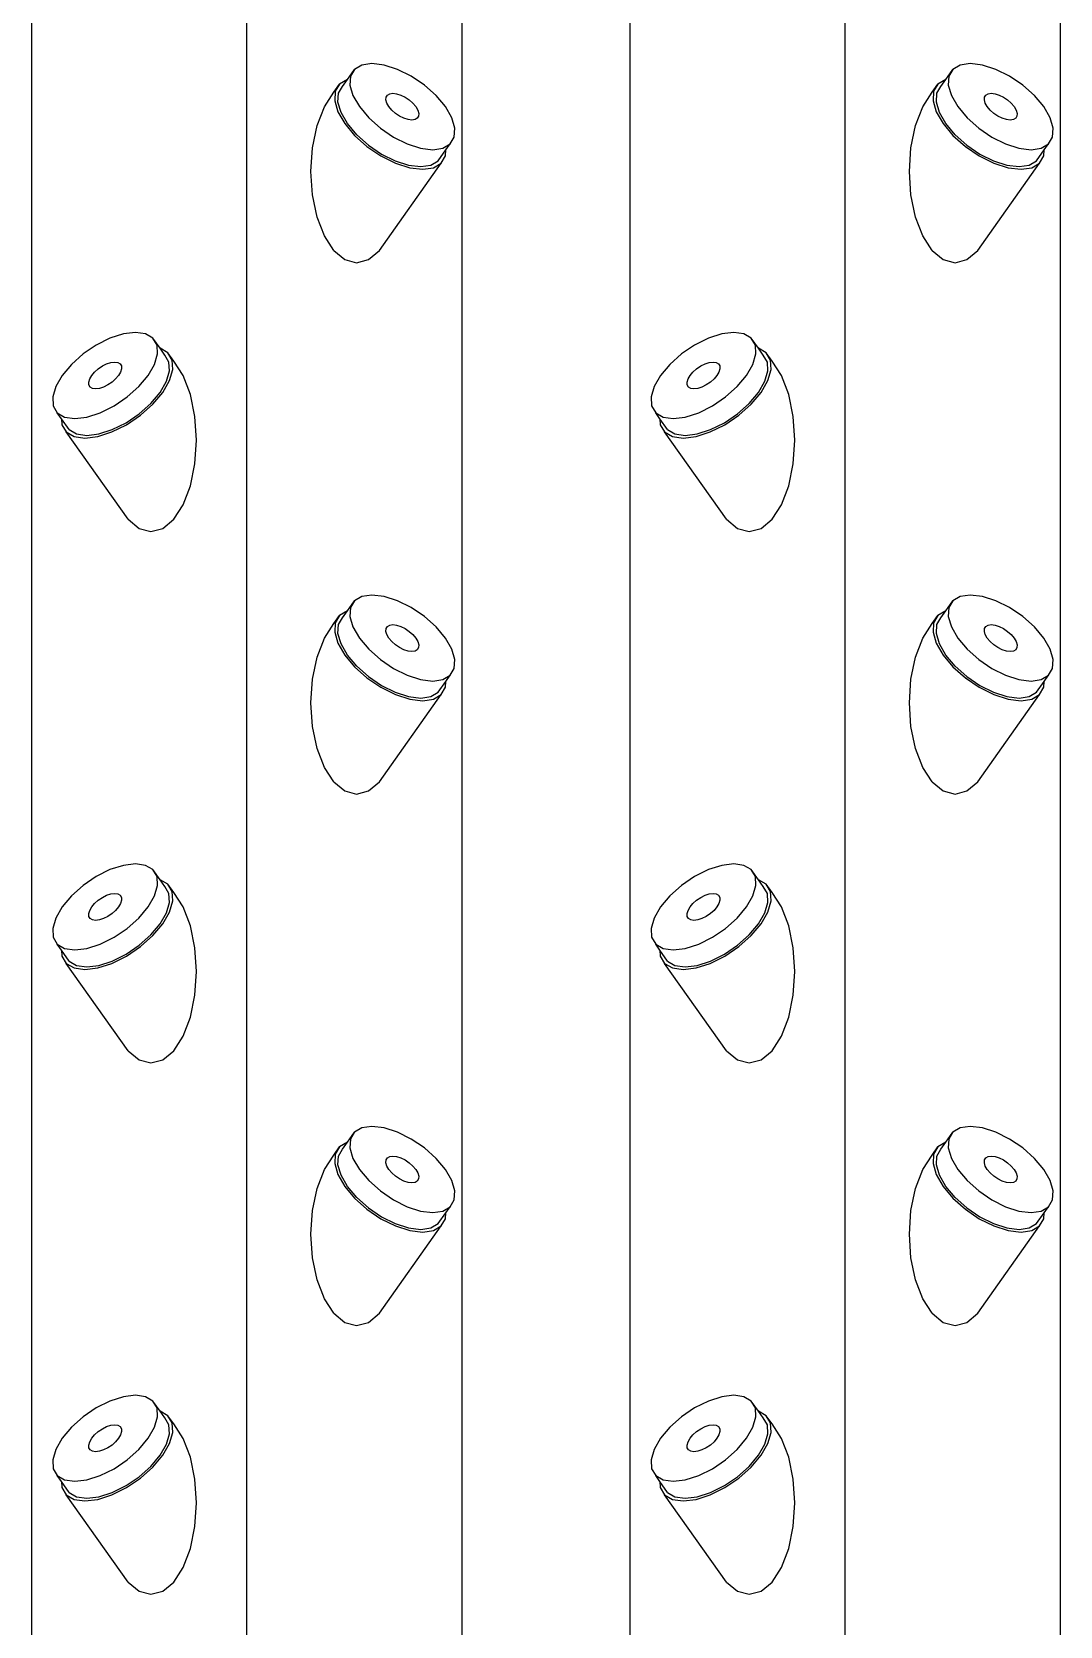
# Model space of a CAD drawing. Header units: metres. Extents: x -175 to 101, y -7 to 93.
# Drawn here: x 0.761 to 1.191, y 0.822 to 1.488 of the extents above; entities that cross this region are included whole.
import ezdxf

# ---------------------------------------------------------------- set-up
doc = ezdxf.new("R2010")
doc.units = ezdxf.units.M

msp = doc.modelspace()

# ---------------------------------------------------------------- linework, layer by layer
for p, q in [((0.76103, 0.0428), (0.76103, 1.98869)), ((0.85083, 0.0428), (0.85083, 1.98869)), ((0.94064, 1.98869), (0.94064, 0.0428)), ((1.01103, 0.0428), (1.01103, 1.98869)), ((1.10083, 0.0428), (1.10083, 1.98869)), ((1.19064, 1.98869), (1.19064, 0.0428)), ((0.89285, 1.46809), (0.89584, 1.47228)), ((0.89584, 1.47228), (0.89414, 1.46943)), ((0.89891, 1.47407), (0.89584, 1.47228)), ((0.90312, 1.47469), (0.89891, 1.47407)), ((0.9082, 1.47407), (0.90312, 1.47469)), ((0.91381, 1.47228), (0.9082, 1.47407)), ((0.91954, 1.46943), (0.91381, 1.47228)), ((1.14285, 1.46809), (1.14584, 1.47228)), ((1.14584, 1.47228), (1.14414, 1.46943)), ((1.14891, 1.47407), (1.14584, 1.47228)), ((1.15312, 1.47469), (1.14891, 1.47407)), ((1.1582, 1.47407), (1.15312, 1.47469)), ((1.16381, 1.47228), (1.1582, 1.47407)), ((1.16954, 1.46943), (1.16381, 1.47228)), ((0.88718, 1.46277), (0.8896, 1.46618)), ((0.8896, 1.46618), (0.88779, 1.46315)), ((0.88914, 1.46235), (0.89084, 1.46521)), ((0.89285, 1.46809), (0.8896, 1.46618)), ((0.89084, 1.46521), (0.89285, 1.46809)), ((0.89288, 1.46809), (0.89285, 1.46809)), ((0.89414, 1.46943), (0.89392, 1.46571)), ((0.89392, 1.46571), (0.89519, 1.46137)), ((0.92503, 1.46571), (0.91954, 1.46943)), ((0.92988, 1.46137), (0.92503, 1.46571)), ((1.13718, 1.46277), (1.1396, 1.46618)), ((1.1396, 1.46618), (1.13779, 1.46315)), ((1.13914, 1.46235), (1.14084, 1.46521)), ((1.14285, 1.46809), (1.1396, 1.46618)), ((1.14084, 1.46521), (1.14285, 1.46809)), ((1.14288, 1.46809), (1.14285, 1.46809)), ((1.14414, 1.46943), (1.14392, 1.46571)), ((1.14392, 1.46571), (1.14519, 1.46137)), ((1.17503, 1.46571), (1.16954, 1.46943)), ((1.17988, 1.46137), (1.17503, 1.46571)), ((0.88323, 1.4567), (0.88718, 1.46277)), ((0.88779, 1.46315), (0.88755, 1.4592)), ((0.88755, 1.4592), (0.8889, 1.45459)), ((0.88892, 1.45863), (0.88914, 1.46235)), ((0.89019, 1.4543), (0.88892, 1.45863)), ((0.89519, 1.46137), (0.89786, 1.45673)), ((0.90898, 1.45953), (0.90905, 1.46069)), ((0.90937, 1.45818), (0.90898, 1.45953)), ((0.90905, 1.46069), (0.90958, 1.46159)), ((0.90958, 1.46159), (0.91054, 1.46215)), ((0.91054, 1.46215), (0.91185, 1.46234)), ((0.91185, 1.46234), (0.91344, 1.46215)), ((0.91344, 1.46215), (0.91519, 1.46159)), ((0.91519, 1.46159), (0.91699, 1.46069)), ((0.91699, 1.46069), (0.9187, 1.45953)), ((0.9187, 1.45953), (0.92022, 1.45818)), ((0.93378, 1.45673), (0.92988, 1.46137)), ((1.13323, 1.4567), (1.13718, 1.46277)), ((1.13779, 1.46315), (1.13755, 1.4592)), ((1.13755, 1.4592), (1.1389, 1.45459)), ((1.13892, 1.45863), (1.13914, 1.46235)), ((1.14019, 1.4543), (1.13892, 1.45863)), ((1.14519, 1.46137), (1.14786, 1.45673)), ((1.15898, 1.45953), (1.15905, 1.46069)), ((1.15937, 1.45818), (1.15898, 1.45953)), ((1.15905, 1.46069), (1.15958, 1.46159)), ((1.15958, 1.46159), (1.16054, 1.46215)), ((1.16054, 1.46215), (1.16185, 1.46234)), ((1.16185, 1.46234), (1.16344, 1.46215)), ((1.16344, 1.46215), (1.16519, 1.46159)), ((1.16519, 1.46159), (1.16699, 1.46069)), ((1.16699, 1.46069), (1.1687, 1.45953)), ((1.1687, 1.45953), (1.17022, 1.45818)), ((1.18378, 1.45673), (1.17988, 1.46137)), ((0.8802, 1.4488), (0.88323, 1.4567)), ((0.8889, 1.45459), (0.89174, 1.44965)), ((0.89286, 1.44965), (0.89019, 1.4543)), ((0.89786, 1.45673), (0.90176, 1.45208)), ((0.90176, 1.45208), (0.90662, 1.44774)), ((0.91021, 1.45673), (0.90937, 1.45818)), ((0.91143, 1.45527), (0.91021, 1.45673)), ((0.91295, 1.45392), (0.91143, 1.45527)), ((0.91466, 1.45276), (0.91295, 1.45392)), ((0.91645, 1.45186), (0.91466, 1.45276)), ((0.92022, 1.45818), (0.92144, 1.45673)), ((0.92144, 1.45673), (0.92227, 1.45527)), ((0.9226, 1.45276), (0.92207, 1.45186)), ((0.92227, 1.45527), (0.92267, 1.45392)), ((0.92267, 1.45392), (0.9226, 1.45276)), ((0.93646, 1.45208), (0.93378, 1.45673)), ((0.93773, 1.44774), (0.93646, 1.45208)), ((1.1302, 1.4488), (1.13323, 1.4567)), ((1.1389, 1.45459), (1.14174, 1.44965)), ((1.14286, 1.44965), (1.14019, 1.4543)), ((1.14786, 1.45673), (1.15176, 1.45208)), ((1.15176, 1.45208), (1.15662, 1.44774)), ((1.16021, 1.45673), (1.15937, 1.45818)), ((1.16143, 1.45527), (1.16021, 1.45673)), ((1.16295, 1.45392), (1.16143, 1.45527)), ((1.16466, 1.45276), (1.16295, 1.45392)), ((1.16645, 1.45186), (1.16466, 1.45276)), ((1.17022, 1.45818), (1.17144, 1.45673)), ((1.17144, 1.45673), (1.17227, 1.45527)), ((1.1726, 1.45276), (1.17207, 1.45186)), ((1.17227, 1.45527), (1.17267, 1.45392)), ((1.17267, 1.45392), (1.1726, 1.45276)), ((1.18646, 1.45208), (1.18378, 1.45673)), ((1.18773, 1.44774), (1.18646, 1.45208)), ((0.87829, 1.43959), (0.8802, 1.4488)), ((0.89174, 1.44965), (0.89588, 1.44472)), ((0.89676, 1.44501), (0.89286, 1.44965)), ((0.90662, 1.44774), (0.9121, 1.44403)), ((0.9182, 1.4513), (0.91645, 1.45186)), ((0.91979, 1.45111), (0.9182, 1.4513)), ((0.92111, 1.4513), (0.91979, 1.45111)), ((0.92207, 1.45186), (0.92111, 1.4513)), ((0.9375, 1.44403), (0.93773, 1.44774)), ((1.12829, 1.43959), (1.1302, 1.4488)), ((1.14174, 1.44965), (1.14588, 1.44472)), ((1.14676, 1.44501), (1.14286, 1.44965)), ((1.15662, 1.44774), (1.1621, 1.44403)), ((1.1682, 1.4513), (1.16645, 1.45186)), ((1.16979, 1.45111), (1.1682, 1.4513)), ((1.17111, 1.4513), (1.16979, 1.45111)), ((1.17207, 1.45186), (1.17111, 1.4513)), ((1.1875, 1.44403), (1.18773, 1.44774)), ((0.87764, 1.42971), (0.87829, 1.43959)), ((0.89588, 1.44472), (0.90104, 1.44011)), ((0.89676, 1.44501), (0.90162, 1.44067)), ((0.90104, 1.44011), (0.90687, 1.43616)), ((0.90162, 1.44067), (0.9071, 1.43695)), ((0.9121, 1.44403), (0.91784, 1.44117)), ((0.91784, 1.44117), (0.92344, 1.43938)), ((0.92344, 1.43938), (0.92852, 1.43876)), ((0.92852, 1.43876), (0.93274, 1.43938)), ((0.9308, 1.4341), (0.93401, 1.43863)), ((0.93274, 1.43938), (0.9358, 1.44117)), ((0.93386, 1.43616), (0.93401, 1.43863)), ((0.93401, 1.43863), (0.9358, 1.44117)), ((0.9358, 1.44117), (0.9375, 1.44403)), ((1.12764, 1.42971), (1.12829, 1.43959)), ((1.14588, 1.44472), (1.15104, 1.44011)), ((1.14676, 1.44501), (1.15162, 1.44067)), ((1.15104, 1.44011), (1.15687, 1.43616)), ((1.15162, 1.44067), (1.1571, 1.43695)), ((1.1621, 1.44403), (1.16784, 1.44117)), ((1.16784, 1.44117), (1.17344, 1.43938)), ((1.17344, 1.43938), (1.17852, 1.43876)), ((1.17852, 1.43876), (1.18274, 1.43938)), ((1.1808, 1.4341), (1.18401, 1.43863)), ((1.18274, 1.43938), (1.1858, 1.44117)), ((1.18386, 1.43616), (1.18401, 1.43863)), ((1.18401, 1.43863), (1.1858, 1.44117)), ((1.1858, 1.44117), (1.1875, 1.44403)), ((0.90626, 1.39666), (0.93205, 1.43313)), ((0.90687, 1.43616), (0.91297, 1.43313)), ((0.9071, 1.43695), (0.91284, 1.4341)), ((0.91284, 1.4341), (0.91844, 1.43231)), ((0.91297, 1.43313), (0.91892, 1.43122)), ((0.91844, 1.43231), (0.92352, 1.43169)), ((0.92352, 1.43169), (0.92774, 1.43231)), ((0.92774, 1.43231), (0.9308, 1.4341)), ((0.9288, 1.43122), (0.93205, 1.43313)), ((0.93205, 1.43313), (0.93386, 1.43616)), ((1.15626, 1.39666), (1.18205, 1.43313)), ((1.15687, 1.43616), (1.16297, 1.43313)), ((1.1571, 1.43695), (1.16284, 1.4341)), ((1.16284, 1.4341), (1.16844, 1.43231)), ((1.16297, 1.43313), (1.16892, 1.43122)), ((1.16844, 1.43231), (1.17352, 1.43169)), ((1.17352, 1.43169), (1.17774, 1.43231)), ((1.17774, 1.43231), (1.1808, 1.4341)), ((1.1788, 1.43122), (1.18205, 1.43313)), ((1.18205, 1.43313), (1.18386, 1.43616)), ((0.87829, 1.41983), (0.87764, 1.42971)), ((0.91892, 1.43122), (0.92432, 1.43057)), ((0.92432, 1.43057), (0.9288, 1.43122)), ((1.12829, 1.41983), (1.12764, 1.42971)), ((1.16892, 1.43122), (1.17432, 1.43057)), ((1.17432, 1.43057), (1.1788, 1.43122)), ((0.8802, 1.41063), (0.87829, 1.41983)), ((1.1302, 1.41063), (1.12829, 1.41983)), ((0.88323, 1.40272), (0.8802, 1.41063)), ((1.13323, 1.40272), (1.1302, 1.41063)), ((0.88718, 1.39666), (0.88323, 1.40272)), ((1.13718, 1.39666), (1.13323, 1.40272)), ((0.88718, 1.39666), (0.89178, 1.39285)), ((0.89178, 1.39285), (0.89672, 1.39155)), ((0.89672, 1.39155), (0.90166, 1.39285)), ((0.90166, 1.39285), (0.90626, 1.39666)), ((1.13718, 1.39666), (1.14178, 1.39285)), ((1.14178, 1.39285), (1.14672, 1.39155)), ((1.14672, 1.39155), (1.15166, 1.39285)), ((1.15166, 1.39285), (1.15626, 1.39666)), ((0.79366, 1.35998), (0.78792, 1.35712)), ((0.79926, 1.36177), (0.79366, 1.35998)), ((0.80434, 1.36239), (0.79926, 1.36177)), ((0.80855, 1.36177), (0.80434, 1.36239)), ((0.81162, 1.35998), (0.80855, 1.36177)), ((0.81332, 1.35712), (0.81162, 1.35998)), ((0.81461, 1.35579), (0.81162, 1.35998)), ((1.04366, 1.35998), (1.03792, 1.35712)), ((1.04926, 1.36177), (1.04366, 1.35998)), ((1.05434, 1.36239), (1.04926, 1.36177)), ((1.05855, 1.36177), (1.05434, 1.36239)), ((1.06162, 1.35998), (1.05855, 1.36177)), ((1.06332, 1.35712), (1.06162, 1.35998)), ((1.06461, 1.35579), (1.06162, 1.35998)), ((0.78243, 1.3534), (0.77758, 1.34907)), ((0.78792, 1.35712), (0.78243, 1.3534)), ((0.81227, 1.34907), (0.81354, 1.3534)), ((0.81354, 1.3534), (0.81332, 1.35712)), ((0.81461, 1.35579), (0.81458, 1.35579)), ((0.81787, 1.35388), (0.81461, 1.35579)), ((0.81662, 1.35291), (0.81461, 1.35579)), ((0.81832, 1.35005), (0.81662, 1.35291)), ((0.81967, 1.35085), (0.81787, 1.35388)), ((0.82028, 1.35046), (0.81787, 1.35388)), ((1.03243, 1.3534), (1.02758, 1.34907)), ((1.03792, 1.35712), (1.03243, 1.3534)), ((1.06227, 1.34907), (1.06354, 1.3534)), ((1.06354, 1.3534), (1.06332, 1.35712)), ((1.06461, 1.35579), (1.06458, 1.35579)), ((1.06787, 1.35388), (1.06461, 1.35579)), ((1.06662, 1.35291), (1.06461, 1.35579)), ((1.06832, 1.35005), (1.06662, 1.35291)), ((1.06967, 1.35085), (1.06787, 1.35388)), ((1.07028, 1.35046), (1.06787, 1.35388)), ((0.77758, 1.34907), (0.77368, 1.34442)), ((0.78603, 1.34442), (0.78724, 1.34588)), ((0.78724, 1.34588), (0.78876, 1.34723)), ((0.78876, 1.34723), (0.79048, 1.34839)), ((0.79048, 1.34839), (0.79227, 1.34929)), ((0.79227, 1.34929), (0.79402, 1.34985)), ((0.79402, 1.34985), (0.79561, 1.35004)), ((0.79561, 1.35004), (0.79693, 1.34985)), ((0.79693, 1.34985), (0.79788, 1.34929)), ((0.79809, 1.34588), (0.79725, 1.34442)), ((0.79788, 1.34929), (0.79841, 1.34839)), ((0.79848, 1.34723), (0.79809, 1.34588)), ((0.79841, 1.34839), (0.79848, 1.34723)), ((0.8096, 1.34442), (0.81227, 1.34907)), ((0.81727, 1.342), (0.81854, 1.34633)), ((0.81854, 1.34633), (0.81832, 1.35005)), ((0.81856, 1.34229), (0.81991, 1.3469)), ((0.81991, 1.3469), (0.81967, 1.35085)), ((0.82423, 1.3444), (0.82028, 1.35046)), ((1.02758, 1.34907), (1.02368, 1.34442)), ((1.03603, 1.34442), (1.03724, 1.34588)), ((1.03724, 1.34588), (1.03876, 1.34723)), ((1.03876, 1.34723), (1.04048, 1.34839)), ((1.04048, 1.34839), (1.04227, 1.34929)), ((1.04227, 1.34929), (1.04402, 1.34985)), ((1.04402, 1.34985), (1.04561, 1.35004)), ((1.04561, 1.35004), (1.04693, 1.34985)), ((1.04693, 1.34985), (1.04788, 1.34929)), ((1.04809, 1.34588), (1.04725, 1.34442)), ((1.04788, 1.34929), (1.04841, 1.34839)), ((1.04848, 1.34723), (1.04809, 1.34588)), ((1.04841, 1.34839), (1.04848, 1.34723)), ((1.0596, 1.34442), (1.06227, 1.34907)), ((1.06727, 1.342), (1.06854, 1.34633)), ((1.06854, 1.34633), (1.06832, 1.35005)), ((1.06856, 1.34229), (1.06991, 1.3469)), ((1.06991, 1.3469), (1.06967, 1.35085)), ((1.07423, 1.3444), (1.07028, 1.35046)), ((0.771, 1.33978), (0.76973, 1.33544)), ((0.77368, 1.34442), (0.771, 1.33978)), ((0.78479, 1.34162), (0.78519, 1.34297)), ((0.78486, 1.34046), (0.78479, 1.34162)), ((0.7854, 1.33956), (0.78486, 1.34046)), ((0.78519, 1.34297), (0.78603, 1.34442)), ((0.78635, 1.339), (0.7854, 1.33956)), ((0.78767, 1.33881), (0.78635, 1.339)), ((0.78926, 1.339), (0.78767, 1.33881)), ((0.79101, 1.33956), (0.78926, 1.339)), ((0.7928, 1.34046), (0.79101, 1.33956)), ((0.79452, 1.34162), (0.7928, 1.34046)), ((0.79603, 1.34297), (0.79452, 1.34162)), ((0.79725, 1.34442), (0.79603, 1.34297)), ((0.80084, 1.33544), (0.8057, 1.33978)), ((0.8057, 1.33978), (0.8096, 1.34442)), ((0.8146, 1.33735), (0.81727, 1.342)), ((0.81572, 1.33735), (0.81856, 1.34229)), ((0.82727, 1.33649), (0.82423, 1.3444)), ((1.021, 1.33978), (1.01973, 1.33544)), ((1.02368, 1.34442), (1.021, 1.33978)), ((1.03479, 1.34162), (1.03519, 1.34297)), ((1.03486, 1.34046), (1.03479, 1.34162)), ((1.0354, 1.33956), (1.03486, 1.34046)), ((1.03519, 1.34297), (1.03603, 1.34442)), ((1.03635, 1.339), (1.0354, 1.33956)), ((1.03767, 1.33881), (1.03635, 1.339)), ((1.03926, 1.339), (1.03767, 1.33881)), ((1.04101, 1.33956), (1.03926, 1.339)), ((1.0428, 1.34046), (1.04101, 1.33956)), ((1.04452, 1.34162), (1.0428, 1.34046)), ((1.04603, 1.34297), (1.04452, 1.34162)), ((1.04725, 1.34442), (1.04603, 1.34297)), ((1.05084, 1.33544), (1.0557, 1.33978)), ((1.0557, 1.33978), (1.0596, 1.34442)), ((1.0646, 1.33735), (1.06727, 1.342)), ((1.06572, 1.33735), (1.06856, 1.34229)), ((1.07727, 1.33649), (1.07423, 1.3444)), ((0.76973, 1.33544), (0.76996, 1.33172)), ((0.79536, 1.33172), (0.80084, 1.33544)), ((0.80584, 1.32837), (0.8107, 1.33271)), ((0.80642, 1.32781), (0.81158, 1.33241)), ((0.8107, 1.33271), (0.8146, 1.33735)), ((0.81158, 1.33241), (0.81572, 1.33735)), ((0.82917, 1.32729), (0.82727, 1.33649)), ((1.01973, 1.33544), (1.01996, 1.33172)), ((1.04536, 1.33172), (1.05084, 1.33544)), ((1.05584, 1.32837), (1.0607, 1.33271)), ((1.05642, 1.32781), (1.06158, 1.33241)), ((1.0607, 1.33271), (1.0646, 1.33735)), ((1.06158, 1.33241), (1.06572, 1.33735)), ((1.07917, 1.32729), (1.07727, 1.33649)), ((0.76996, 1.33172), (0.77166, 1.32887)), ((0.77166, 1.32887), (0.77472, 1.32708)), ((0.77345, 1.32633), (0.77166, 1.32887)), ((0.77345, 1.32633), (0.7736, 1.32386)), ((0.77666, 1.3218), (0.77345, 1.32633)), ((0.77472, 1.32708), (0.77894, 1.32646)), ((0.77894, 1.32646), (0.78402, 1.32708)), ((0.78402, 1.32708), (0.78962, 1.32887)), ((0.78962, 1.32887), (0.79536, 1.33172)), ((0.80036, 1.32465), (0.80584, 1.32837)), ((0.80059, 1.32386), (0.80642, 1.32781)), ((0.82982, 1.31741), (0.82917, 1.32729)), ((1.01996, 1.33172), (1.02166, 1.32887)), ((1.02166, 1.32887), (1.02472, 1.32708)), ((1.02345, 1.32633), (1.02166, 1.32887)), ((1.02345, 1.32633), (1.0236, 1.32386)), ((1.02666, 1.3218), (1.02345, 1.32633)), ((1.02472, 1.32708), (1.02894, 1.32646)), ((1.02894, 1.32646), (1.03402, 1.32708)), ((1.03402, 1.32708), (1.03962, 1.32887)), ((1.03962, 1.32887), (1.04536, 1.33172)), ((1.05036, 1.32465), (1.05584, 1.32837)), ((1.05059, 1.32386), (1.05642, 1.32781)), ((1.07982, 1.31741), (1.07917, 1.32729)), ((0.7736, 1.32386), (0.77541, 1.32083)), ((0.77541, 1.32083), (0.77867, 1.31892)), ((0.8012, 1.28436), (0.77541, 1.32083)), ((0.77666, 1.3218), (0.77972, 1.32001)), ((0.77867, 1.31892), (0.78315, 1.31827)), ((0.77972, 1.32001), (0.78394, 1.31939)), ((0.78315, 1.31827), (0.78854, 1.31892)), ((0.78394, 1.31939), (0.78902, 1.32001)), ((0.78854, 1.31892), (0.79449, 1.32083)), ((0.78902, 1.32001), (0.79462, 1.3218)), ((0.79449, 1.32083), (0.80059, 1.32386)), ((0.79462, 1.3218), (0.80036, 1.32465)), ((1.0236, 1.32386), (1.02541, 1.32083)), ((1.02541, 1.32083), (1.02867, 1.31892)), ((1.0512, 1.28436), (1.02541, 1.32083)), ((1.02666, 1.3218), (1.02972, 1.32001)), ((1.02867, 1.31892), (1.03315, 1.31827)), ((1.02972, 1.32001), (1.03394, 1.31939)), ((1.03315, 1.31827), (1.03854, 1.31892)), ((1.03394, 1.31939), (1.03902, 1.32001)), ((1.03854, 1.31892), (1.04449, 1.32083)), ((1.03902, 1.32001), (1.04462, 1.3218)), ((1.04449, 1.32083), (1.05059, 1.32386)), ((1.04462, 1.3218), (1.05036, 1.32465)), ((0.82917, 1.30752), (0.82982, 1.31741)), ((1.07917, 1.30752), (1.07982, 1.31741)), ((0.82727, 1.29833), (0.82917, 1.30752)), ((1.07727, 1.29833), (1.07917, 1.30752)), ((0.82423, 1.29042), (0.82727, 1.29833)), ((1.07423, 1.29042), (1.07727, 1.29833)), ((0.82028, 1.28436), (0.82423, 1.29042)), ((1.07028, 1.28436), (1.07423, 1.29042)), ((0.8012, 1.28436), (0.8058, 1.28055)), ((0.8058, 1.28055), (0.81074, 1.27925)), ((0.81074, 1.27925), (0.81568, 1.28055)), ((0.81568, 1.28055), (0.82028, 1.28436)), ((1.0512, 1.28436), (1.0558, 1.28055)), ((1.0558, 1.28055), (1.06074, 1.27925)), ((1.06074, 1.27925), (1.06568, 1.28055)), ((1.06568, 1.28055), (1.07028, 1.28436)), ((0.90312, 1.25269), (0.89891, 1.25207)), ((0.9082, 1.25207), (0.90312, 1.25269)), ((1.15312, 1.25269), (1.14891, 1.25207)), ((1.1582, 1.25207), (1.15312, 1.25269)), ((0.89285, 1.24609), (0.8896, 1.24418)), ((0.89084, 1.24321), (0.89285, 1.24609)), ((0.89285, 1.24609), (0.89584, 1.25028)), ((0.89288, 1.24609), (0.89285, 1.24609)), ((0.89414, 1.24743), (0.89392, 1.24371)), ((0.89584, 1.25028), (0.89414, 1.24743)), ((0.89891, 1.25207), (0.89584, 1.25028)), ((0.91381, 1.25028), (0.9082, 1.25207)), ((0.91954, 1.24743), (0.91381, 1.25028)), ((0.92503, 1.24371), (0.91954, 1.24743)), ((1.14285, 1.24609), (1.1396, 1.24418)), ((1.14084, 1.24321), (1.14285, 1.24609)), ((1.14285, 1.24609), (1.14584, 1.25028)), ((1.14288, 1.24609), (1.14285, 1.24609)), ((1.14414, 1.24743), (1.14392, 1.24371)), ((1.14584, 1.25028), (1.14414, 1.24743)), ((1.14891, 1.25207), (1.14584, 1.25028)), ((1.16381, 1.25028), (1.1582, 1.25207)), ((1.16954, 1.24743), (1.16381, 1.25028)), ((1.17503, 1.24371), (1.16954, 1.24743)), ((0.88323, 1.2347), (0.88718, 1.24077)), ((0.88718, 1.24077), (0.8896, 1.24418)), ((0.88779, 1.24115), (0.88755, 1.2372)), ((0.8896, 1.24418), (0.88779, 1.24115)), ((0.88892, 1.23663), (0.88914, 1.24035)), ((0.88914, 1.24035), (0.89084, 1.24321)), ((0.89392, 1.24371), (0.89519, 1.23937)), ((0.89519, 1.23937), (0.89786, 1.23473)), ((0.90905, 1.23869), (0.90958, 1.23959)), ((0.90958, 1.23959), (0.91054, 1.24015)), ((0.91054, 1.24015), (0.91185, 1.24034)), ((0.91185, 1.24034), (0.91344, 1.24015)), ((0.91344, 1.24015), (0.91519, 1.23959)), ((0.91519, 1.23959), (0.91699, 1.23869)), ((0.92988, 1.23937), (0.92503, 1.24371)), ((0.93378, 1.23473), (0.92988, 1.23937)), ((1.13323, 1.2347), (1.13718, 1.24077)), ((1.13718, 1.24077), (1.1396, 1.24418)), ((1.13779, 1.24115), (1.13755, 1.2372)), ((1.1396, 1.24418), (1.13779, 1.24115)), ((1.13892, 1.23663), (1.13914, 1.24035)), ((1.13914, 1.24035), (1.14084, 1.24321)), ((1.14392, 1.24371), (1.14519, 1.23937)), ((1.14519, 1.23937), (1.14786, 1.23473)), ((1.15905, 1.23869), (1.15958, 1.23959)), ((1.15958, 1.23959), (1.16054, 1.24015)), ((1.16054, 1.24015), (1.16185, 1.24034)), ((1.16185, 1.24034), (1.16344, 1.24015)), ((1.16344, 1.24015), (1.16519, 1.23959)), ((1.16519, 1.23959), (1.16699, 1.23869)), ((1.17988, 1.23937), (1.17503, 1.24371)), ((1.18378, 1.23473), (1.17988, 1.23937)), ((0.8802, 1.2268), (0.88323, 1.2347)), ((0.88755, 1.2372), (0.8889, 1.23259)), ((0.8889, 1.23259), (0.89174, 1.22765)), ((0.89019, 1.2323), (0.88892, 1.23663)), ((0.89286, 1.22765), (0.89019, 1.2323)), ((0.89786, 1.23473), (0.90176, 1.23008)), ((0.90898, 1.23753), (0.90905, 1.23869)), ((0.90937, 1.23618), (0.90898, 1.23753)), ((0.91021, 1.23473), (0.90937, 1.23618)), ((0.91143, 1.23327), (0.91021, 1.23473)), ((0.91295, 1.23192), (0.91143, 1.23327)), ((0.91699, 1.23869), (0.9187, 1.23753)), ((0.9187, 1.23753), (0.92022, 1.23618)), ((0.92022, 1.23618), (0.92144, 1.23473)), ((0.92144, 1.23473), (0.92227, 1.23327)), ((0.92227, 1.23327), (0.92267, 1.23192)), ((0.93646, 1.23008), (0.93378, 1.23473)), ((1.1302, 1.2268), (1.13323, 1.2347)), ((1.13755, 1.2372), (1.1389, 1.23259)), ((1.1389, 1.23259), (1.14174, 1.22765)), ((1.14019, 1.2323), (1.13892, 1.23663)), ((1.14286, 1.22765), (1.14019, 1.2323)), ((1.14786, 1.23473), (1.15176, 1.23008)), ((1.15898, 1.23753), (1.15905, 1.23869)), ((1.15937, 1.23618), (1.15898, 1.23753)), ((1.16021, 1.23473), (1.15937, 1.23618)), ((1.16143, 1.23327), (1.16021, 1.23473)), ((1.16295, 1.23192), (1.16143, 1.23327)), ((1.16699, 1.23869), (1.1687, 1.23753)), ((1.1687, 1.23753), (1.17022, 1.23618)), ((1.17022, 1.23618), (1.17144, 1.23473)), ((1.17144, 1.23473), (1.17227, 1.23327)), ((1.17227, 1.23327), (1.17267, 1.23192)), ((1.18646, 1.23008), (1.18378, 1.23473)), ((0.87829, 1.21759), (0.8802, 1.2268)), ((0.89174, 1.22765), (0.89588, 1.22272)), ((0.89676, 1.22301), (0.89286, 1.22765)), ((0.90176, 1.23008), (0.90662, 1.22574)), ((0.90662, 1.22574), (0.9121, 1.22203)), ((0.91466, 1.23076), (0.91295, 1.23192)), ((0.91645, 1.22986), (0.91466, 1.23076)), ((0.9182, 1.2293), (0.91645, 1.22986)), ((0.91979, 1.22911), (0.9182, 1.2293)), ((0.92111, 1.2293), (0.91979, 1.22911)), ((0.92207, 1.22986), (0.92111, 1.2293)), ((0.9226, 1.23076), (0.92207, 1.22986)), ((0.92267, 1.23192), (0.9226, 1.23076)), ((0.93773, 1.22574), (0.93646, 1.23008)), ((0.9375, 1.22203), (0.93773, 1.22574)), ((1.12829, 1.21759), (1.1302, 1.2268)), ((1.14174, 1.22765), (1.14588, 1.22272)), ((1.14676, 1.22301), (1.14286, 1.22765)), ((1.15176, 1.23008), (1.15662, 1.22574)), ((1.15662, 1.22574), (1.1621, 1.22203)), ((1.16466, 1.23076), (1.16295, 1.23192)), ((1.16645, 1.22986), (1.16466, 1.23076)), ((1.1682, 1.2293), (1.16645, 1.22986)), ((1.16979, 1.22911), (1.1682, 1.2293)), ((1.17111, 1.2293), (1.16979, 1.22911)), ((1.17207, 1.22986), (1.17111, 1.2293)), ((1.1726, 1.23076), (1.17207, 1.22986)), ((1.17267, 1.23192), (1.1726, 1.23076)), ((1.18773, 1.22574), (1.18646, 1.23008)), ((1.1875, 1.22203), (1.18773, 1.22574)), ((0.89588, 1.22272), (0.90104, 1.21811)), ((0.89676, 1.22301), (0.90162, 1.21867)), ((0.9121, 1.22203), (0.91784, 1.21917)), ((0.91784, 1.21917), (0.92344, 1.21738)), ((0.93274, 1.21738), (0.9358, 1.21917)), ((0.93401, 1.21663), (0.9358, 1.21917)), ((0.9358, 1.21917), (0.9375, 1.22203)), ((1.14588, 1.22272), (1.15104, 1.21811)), ((1.14676, 1.22301), (1.15162, 1.21867)), ((1.1621, 1.22203), (1.16784, 1.21917)), ((1.16784, 1.21917), (1.17344, 1.21738)), ((1.18274, 1.21738), (1.1858, 1.21917)), ((1.18401, 1.21663), (1.1858, 1.21917)), ((1.1858, 1.21917), (1.1875, 1.22203)), ((0.87764, 1.20771), (0.87829, 1.21759)), ((0.90104, 1.21811), (0.90687, 1.21416)), ((0.90162, 1.21867), (0.9071, 1.21495)), ((0.90687, 1.21416), (0.91297, 1.21113)), ((0.9071, 1.21495), (0.91284, 1.2121)), ((0.92344, 1.21738), (0.92852, 1.21676)), ((0.92852, 1.21676), (0.93274, 1.21738)), ((0.9308, 1.2121), (0.93401, 1.21663)), ((0.93205, 1.21113), (0.93386, 1.21416)), ((0.93386, 1.21416), (0.93401, 1.21663)), ((1.12764, 1.20771), (1.12829, 1.21759)), ((1.15104, 1.21811), (1.15687, 1.21416)), ((1.15162, 1.21867), (1.1571, 1.21495)), ((1.15687, 1.21416), (1.16297, 1.21113)), ((1.1571, 1.21495), (1.16284, 1.2121)), ((1.17344, 1.21738), (1.17852, 1.21676)), ((1.17852, 1.21676), (1.18274, 1.21738)), ((1.1808, 1.2121), (1.18401, 1.21663)), ((1.18205, 1.21113), (1.18386, 1.21416)), ((1.18386, 1.21416), (1.18401, 1.21663)), ((0.87829, 1.19783), (0.87764, 1.20771)), ((0.90626, 1.17466), (0.93205, 1.21113)), ((0.91284, 1.2121), (0.91844, 1.21031)), ((0.91297, 1.21113), (0.91892, 1.20922)), ((0.91844, 1.21031), (0.92352, 1.20969)), ((0.91892, 1.20922), (0.92432, 1.20857)), ((0.92352, 1.20969), (0.92774, 1.21031)), ((0.92432, 1.20857), (0.9288, 1.20922)), ((0.92774, 1.21031), (0.9308, 1.2121)), ((0.9288, 1.20922), (0.93205, 1.21113)), ((1.12829, 1.19783), (1.12764, 1.20771)), ((1.15626, 1.17466), (1.18205, 1.21113)), ((1.16284, 1.2121), (1.16844, 1.21031)), ((1.16297, 1.21113), (1.16892, 1.20922)), ((1.16844, 1.21031), (1.17352, 1.20969)), ((1.16892, 1.20922), (1.17432, 1.20857)), ((1.17352, 1.20969), (1.17774, 1.21031)), ((1.17432, 1.20857), (1.1788, 1.20922)), ((1.17774, 1.21031), (1.1808, 1.2121)), ((1.1788, 1.20922), (1.18205, 1.21113)), ((0.8802, 1.18863), (0.87829, 1.19783)), ((1.1302, 1.18863), (1.12829, 1.19783)), ((0.88323, 1.18072), (0.8802, 1.18863)), ((1.13323, 1.18072), (1.1302, 1.18863)), ((0.88718, 1.17466), (0.88323, 1.18072)), ((1.13718, 1.17466), (1.13323, 1.18072)), ((0.88718, 1.17466), (0.89178, 1.17085)), ((0.90166, 1.17085), (0.90626, 1.17466)), ((1.13718, 1.17466), (1.14178, 1.17085)), ((1.15166, 1.17085), (1.15626, 1.17466)), ((0.89178, 1.17085), (0.89672, 1.16955)), ((0.89672, 1.16955), (0.90166, 1.17085)), ((1.14178, 1.17085), (1.14672, 1.16955)), ((1.14672, 1.16955), (1.15166, 1.17085)), ((0.79926, 1.13977), (0.79366, 1.13798)), ((0.80434, 1.14039), (0.79926, 1.13977)), ((0.80855, 1.13977), (0.80434, 1.14039)), ((0.81162, 1.13798), (0.80855, 1.13977)), ((1.04926, 1.13977), (1.04366, 1.13798)), ((1.05434, 1.14039), (1.04926, 1.13977)), ((1.05855, 1.13977), (1.05434, 1.14039)), ((1.06162, 1.13798), (1.05855, 1.13977)), ((0.78792, 1.13512), (0.78243, 1.1314)), ((0.79366, 1.13798), (0.78792, 1.13512)), ((0.81332, 1.13512), (0.81162, 1.13798)), ((0.81461, 1.13379), (0.81162, 1.13798)), ((0.81354, 1.1314), (0.81332, 1.13512)), ((0.81461, 1.13379), (0.81458, 1.13379)), ((0.81787, 1.13188), (0.81461, 1.13379)), ((0.81662, 1.13091), (0.81461, 1.13379)), ((1.03792, 1.13512), (1.03243, 1.1314)), ((1.04366, 1.13798), (1.03792, 1.13512)), ((1.06332, 1.13512), (1.06162, 1.13798)), ((1.06461, 1.13379), (1.06162, 1.13798)), ((1.06354, 1.1314), (1.06332, 1.13512)), ((1.06461, 1.13379), (1.06458, 1.13379)), ((1.06787, 1.13188), (1.06461, 1.13379)), ((1.06662, 1.13091), (1.06461, 1.13379)), ((0.77758, 1.12707), (0.77368, 1.12242)), ((0.78243, 1.1314), (0.77758, 1.12707)), ((0.78876, 1.12523), (0.79048, 1.12639)), ((0.79048, 1.12639), (0.79227, 1.12729)), ((0.79227, 1.12729), (0.79402, 1.12785)), ((0.79402, 1.12785), (0.79561, 1.12804)), ((0.79561, 1.12804), (0.79693, 1.12785)), ((0.79693, 1.12785), (0.79788, 1.12729)), ((0.79788, 1.12729), (0.79841, 1.12639)), ((0.79841, 1.12639), (0.79848, 1.12523)), ((0.8096, 1.12242), (0.81227, 1.12707)), ((0.81227, 1.12707), (0.81354, 1.1314)), ((0.81832, 1.12805), (0.81662, 1.13091)), ((0.81967, 1.12885), (0.81787, 1.13188)), ((0.82028, 1.12846), (0.81787, 1.13188)), ((0.81854, 1.12433), (0.81832, 1.12805)), ((0.81991, 1.1249), (0.81967, 1.12885)), ((0.82423, 1.1224), (0.82028, 1.12846)), ((1.02758, 1.12707), (1.02368, 1.12242)), ((1.03243, 1.1314), (1.02758, 1.12707)), ((1.03876, 1.12523), (1.04048, 1.12639)), ((1.04048, 1.12639), (1.04227, 1.12729)), ((1.04227, 1.12729), (1.04402, 1.12785)), ((1.04402, 1.12785), (1.04561, 1.12804)), ((1.04561, 1.12804), (1.04693, 1.12785)), ((1.04693, 1.12785), (1.04788, 1.12729)), ((1.04788, 1.12729), (1.04841, 1.12639)), ((1.04841, 1.12639), (1.04848, 1.12523)), ((1.0596, 1.12242), (1.06227, 1.12707)), ((1.06227, 1.12707), (1.06354, 1.1314)), ((1.06832, 1.12805), (1.06662, 1.13091)), ((1.06967, 1.12885), (1.06787, 1.13188)), ((1.07028, 1.12846), (1.06787, 1.13188)), ((1.06854, 1.12433), (1.06832, 1.12805)), ((1.06991, 1.1249), (1.06967, 1.12885)), ((1.07423, 1.1224), (1.07028, 1.12846)), ((0.77368, 1.12242), (0.771, 1.11778)), ((0.78479, 1.11962), (0.78519, 1.12097)), ((0.78486, 1.11846), (0.78479, 1.11962)), ((0.78519, 1.12097), (0.78603, 1.12242)), ((0.78603, 1.12242), (0.78724, 1.12388)), ((0.78724, 1.12388), (0.78876, 1.12523)), ((0.79452, 1.11962), (0.7928, 1.11846)), ((0.79603, 1.12097), (0.79452, 1.11962)), ((0.79725, 1.12242), (0.79603, 1.12097)), ((0.79809, 1.12388), (0.79725, 1.12242)), ((0.79848, 1.12523), (0.79809, 1.12388)), ((0.8057, 1.11778), (0.8096, 1.12242)), ((0.8146, 1.11535), (0.81727, 1.12)), ((0.81572, 1.11535), (0.81856, 1.12029)), ((0.81727, 1.12), (0.81854, 1.12433)), ((0.81856, 1.12029), (0.81991, 1.1249)), ((0.82727, 1.11449), (0.82423, 1.1224)), ((1.02368, 1.12242), (1.021, 1.11778)), ((1.03479, 1.11962), (1.03519, 1.12097)), ((1.03486, 1.11846), (1.03479, 1.11962)), ((1.03519, 1.12097), (1.03603, 1.12242)), ((1.03603, 1.12242), (1.03724, 1.12388)), ((1.03724, 1.12388), (1.03876, 1.12523)), ((1.04452, 1.11962), (1.0428, 1.11846)), ((1.04603, 1.12097), (1.04452, 1.11962)), ((1.04725, 1.12242), (1.04603, 1.12097)), ((1.04809, 1.12388), (1.04725, 1.12242)), ((1.04848, 1.12523), (1.04809, 1.12388)), ((1.0557, 1.11778), (1.0596, 1.12242)), ((1.0646, 1.11535), (1.06727, 1.12)), ((1.06572, 1.11535), (1.06856, 1.12029)), ((1.06727, 1.12), (1.06854, 1.12433)), ((1.06856, 1.12029), (1.06991, 1.1249)), ((1.07727, 1.11449), (1.07423, 1.1224)), ((0.771, 1.11778), (0.76973, 1.11344)), ((0.76973, 1.11344), (0.76996, 1.10972)), ((0.7854, 1.11756), (0.78486, 1.11846)), ((0.78635, 1.117), (0.7854, 1.11756)), ((0.78767, 1.11681), (0.78635, 1.117)), ((0.78926, 1.117), (0.78767, 1.11681)), ((0.79101, 1.11756), (0.78926, 1.117)), ((0.7928, 1.11846), (0.79101, 1.11756)), ((0.79536, 1.10972), (0.80084, 1.11344)), ((0.80084, 1.11344), (0.8057, 1.11778)), ((0.8107, 1.11071), (0.8146, 1.11535)), ((0.81158, 1.11041), (0.81572, 1.11535)), ((0.82917, 1.10529), (0.82727, 1.11449)), ((1.021, 1.11778), (1.01973, 1.11344)), ((1.01973, 1.11344), (1.01996, 1.10972)), ((1.0354, 1.11756), (1.03486, 1.11846)), ((1.03635, 1.117), (1.0354, 1.11756)), ((1.03767, 1.11681), (1.03635, 1.117)), ((1.03926, 1.117), (1.03767, 1.11681)), ((1.04101, 1.11756), (1.03926, 1.117)), ((1.0428, 1.11846), (1.04101, 1.11756)), ((1.04536, 1.10972), (1.05084, 1.11344)), ((1.05084, 1.11344), (1.0557, 1.11778)), ((1.0607, 1.11071), (1.0646, 1.11535)), ((1.06158, 1.11041), (1.06572, 1.11535)), ((1.07917, 1.10529), (1.07727, 1.11449)), ((0.76996, 1.10972), (0.77166, 1.10687)), ((0.77166, 1.10687), (0.77472, 1.10508)), ((0.77345, 1.10433), (0.77166, 1.10687)), ((0.78402, 1.10508), (0.78962, 1.10687)), ((0.78962, 1.10687), (0.79536, 1.10972)), ((0.80036, 1.10265), (0.80584, 1.10637)), ((0.80059, 1.10186), (0.80642, 1.10581)), ((0.80584, 1.10637), (0.8107, 1.11071)), ((0.80642, 1.10581), (0.81158, 1.11041)), ((1.01996, 1.10972), (1.02166, 1.10687)), ((1.02166, 1.10687), (1.02472, 1.10508)), ((1.02345, 1.10433), (1.02166, 1.10687)), ((1.03402, 1.10508), (1.03962, 1.10687)), ((1.03962, 1.10687), (1.04536, 1.10972)), ((1.05036, 1.10265), (1.05584, 1.10637)), ((1.05059, 1.10186), (1.05642, 1.10581)), ((1.05584, 1.10637), (1.0607, 1.11071)), ((1.05642, 1.10581), (1.06158, 1.11041)), ((0.77345, 1.10433), (0.7736, 1.10186)), ((0.77666, 1.0998), (0.77345, 1.10433)), ((0.7736, 1.10186), (0.77541, 1.09883)), ((0.77472, 1.10508), (0.77894, 1.10446)), ((0.77666, 1.0998), (0.77972, 1.09801)), ((0.77894, 1.10446), (0.78402, 1.10508)), ((0.78902, 1.09801), (0.79462, 1.0998)), ((0.79449, 1.09883), (0.80059, 1.10186)), ((0.79462, 1.0998), (0.80036, 1.10265)), ((0.82982, 1.09541), (0.82917, 1.10529)), ((1.02345, 1.10433), (1.0236, 1.10186)), ((1.02666, 1.0998), (1.02345, 1.10433)), ((1.0236, 1.10186), (1.02541, 1.09883)), ((1.02472, 1.10508), (1.02894, 1.10446)), ((1.02666, 1.0998), (1.02972, 1.09801)), ((1.02894, 1.10446), (1.03402, 1.10508)), ((1.03902, 1.09801), (1.04462, 1.0998)), ((1.04449, 1.09883), (1.05059, 1.10186)), ((1.04462, 1.0998), (1.05036, 1.10265)), ((1.07982, 1.09541), (1.07917, 1.10529)), ((0.77541, 1.09883), (0.77867, 1.09692)), ((0.8012, 1.06236), (0.77541, 1.09883)), ((0.77867, 1.09692), (0.78315, 1.09627)), ((0.77972, 1.09801), (0.78394, 1.09739)), ((0.78315, 1.09627), (0.78854, 1.09692)), ((0.78394, 1.09739), (0.78902, 1.09801)), ((0.78854, 1.09692), (0.79449, 1.09883)), ((0.82917, 1.08552), (0.82982, 1.09541)), ((1.02541, 1.09883), (1.02867, 1.09692)), ((1.0512, 1.06236), (1.02541, 1.09883)), ((1.02867, 1.09692), (1.03315, 1.09627)), ((1.02972, 1.09801), (1.03394, 1.09739)), ((1.03315, 1.09627), (1.03854, 1.09692)), ((1.03394, 1.09739), (1.03902, 1.09801)), ((1.03854, 1.09692), (1.04449, 1.09883)), ((1.07917, 1.08552), (1.07982, 1.09541)), ((0.82727, 1.07633), (0.82917, 1.08552)), ((1.07727, 1.07633), (1.07917, 1.08552)), ((0.82423, 1.06842), (0.82727, 1.07633)), ((1.07423, 1.06842), (1.07727, 1.07633)), ((0.82028, 1.06236), (0.82423, 1.06842)), ((1.07028, 1.06236), (1.07423, 1.06842)), ((0.8012, 1.06236), (0.8058, 1.05855)), ((0.81568, 1.05855), (0.82028, 1.06236)), ((1.0512, 1.06236), (1.0558, 1.05855)), ((1.06568, 1.05855), (1.07028, 1.06236)), ((0.8058, 1.05855), (0.81074, 1.05725)), ((0.81074, 1.05725), (0.81568, 1.05855)), ((1.0558, 1.05855), (1.06074, 1.05725)), ((1.06074, 1.05725), (1.06568, 1.05855)), ((0.89285, 1.02409), (0.89584, 1.02828)), ((0.89584, 1.02828), (0.89414, 1.02543)), ((0.89891, 1.03007), (0.89584, 1.02828)), ((0.90312, 1.03069), (0.89891, 1.03007)), ((0.9082, 1.03007), (0.90312, 1.03069)), ((0.91381, 1.02828), (0.9082, 1.03007)), ((0.91954, 1.02543), (0.91381, 1.02828)), ((1.14285, 1.02409), (1.14584, 1.02828)), ((1.14584, 1.02828), (1.14414, 1.02543)), ((1.14891, 1.03007), (1.14584, 1.02828)), ((1.15312, 1.03069), (1.14891, 1.03007)), ((1.1582, 1.03007), (1.15312, 1.03069)), ((1.16381, 1.02828), (1.1582, 1.03007)), ((1.16954, 1.02543), (1.16381, 1.02828)), ((0.88718, 1.01877), (0.8896, 1.02218)), ((0.88779, 1.01915), (0.88755, 1.0152)), ((0.8896, 1.02218), (0.88779, 1.01915)), ((0.88914, 1.01835), (0.89084, 1.02121)), ((0.89285, 1.02409), (0.8896, 1.02218)), ((0.89084, 1.02121), (0.89285, 1.02409)), ((0.89288, 1.02409), (0.89285, 1.02409)), ((0.89414, 1.02543), (0.89392, 1.02171)), ((0.89392, 1.02171), (0.89519, 1.01737)), ((0.92503, 1.02171), (0.91954, 1.02543)), ((0.92988, 1.01737), (0.92503, 1.02171)), ((1.13718, 1.01877), (1.1396, 1.02218)), ((1.13779, 1.01915), (1.13755, 1.0152)), ((1.1396, 1.02218), (1.13779, 1.01915)), ((1.13914, 1.01835), (1.14084, 1.02121)), ((1.14285, 1.02409), (1.1396, 1.02218)), ((1.14084, 1.02121), (1.14285, 1.02409)), ((1.14288, 1.02409), (1.14285, 1.02409)), ((1.14414, 1.02543), (1.14392, 1.02171)), ((1.14392, 1.02171), (1.14519, 1.01737)), ((1.17503, 1.02171), (1.16954, 1.02543)), ((1.17988, 1.01737), (1.17503, 1.02171)), ((0.8802, 1.0048), (0.88323, 1.0127)), ((0.88323, 1.0127), (0.88718, 1.01877)), ((0.88755, 1.0152), (0.8889, 1.01059)), ((0.88892, 1.01463), (0.88914, 1.01835)), ((0.89019, 1.0103), (0.88892, 1.01463)), ((0.89519, 1.01737), (0.89786, 1.01273)), ((0.89786, 1.01273), (0.90176, 1.00808)), ((0.90898, 1.01553), (0.90905, 1.01669)), ((0.90937, 1.01418), (0.90898, 1.01553)), ((0.90905, 1.01669), (0.90958, 1.01759)), ((0.91021, 1.01273), (0.90937, 1.01418)), ((0.90958, 1.01759), (0.91054, 1.01815)), ((0.91143, 1.01127), (0.91021, 1.01273)), ((0.91054, 1.01815), (0.91185, 1.01834)), ((0.91185, 1.01834), (0.91344, 1.01815)), ((0.91344, 1.01815), (0.91519, 1.01759)), ((0.91519, 1.01759), (0.91699, 1.01669)), ((0.91699, 1.01669), (0.9187, 1.01553)), ((0.9187, 1.01553), (0.92022, 1.01418)), ((0.92022, 1.01418), (0.92144, 1.01273)), ((0.92144, 1.01273), (0.92227, 1.01127)), ((0.93378, 1.01273), (0.92988, 1.01737)), ((0.93646, 1.00808), (0.93378, 1.01273)), ((1.1302, 1.0048), (1.13323, 1.0127)), ((1.13323, 1.0127), (1.13718, 1.01877)), ((1.13755, 1.0152), (1.1389, 1.01059)), ((1.13892, 1.01463), (1.13914, 1.01835)), ((1.14019, 1.0103), (1.13892, 1.01463)), ((1.14519, 1.01737), (1.14786, 1.01273)), ((1.14786, 1.01273), (1.15176, 1.00808)), ((1.15898, 1.01553), (1.15905, 1.01669)), ((1.15937, 1.01418), (1.15898, 1.01553)), ((1.15905, 1.01669), (1.15958, 1.01759)), ((1.16021, 1.01273), (1.15937, 1.01418)), ((1.15958, 1.01759), (1.16054, 1.01815)), ((1.16143, 1.01127), (1.16021, 1.01273)), ((1.16054, 1.01815), (1.16185, 1.01834)), ((1.16185, 1.01834), (1.16344, 1.01815)), ((1.16344, 1.01815), (1.16519, 1.01759)), ((1.16519, 1.01759), (1.16699, 1.01669)), ((1.16699, 1.01669), (1.1687, 1.01553)), ((1.1687, 1.01553), (1.17022, 1.01418)), ((1.17022, 1.01418), (1.17144, 1.01273)), ((1.17144, 1.01273), (1.17227, 1.01127)), ((1.18378, 1.01273), (1.17988, 1.01737)), ((1.18646, 1.00808), (1.18378, 1.01273)), ((0.8889, 1.01059), (0.89174, 1.00565)), ((0.89286, 1.00565), (0.89019, 1.0103)), ((0.90176, 1.00808), (0.90662, 1.00374)), ((0.91295, 1.00992), (0.91143, 1.01127)), ((0.91466, 1.00876), (0.91295, 1.00992)), ((0.91645, 1.00786), (0.91466, 1.00876)), ((0.9182, 1.0073), (0.91645, 1.00786)), ((0.91979, 1.00711), (0.9182, 1.0073)), ((0.92111, 1.0073), (0.91979, 1.00711)), ((0.92207, 1.00786), (0.92111, 1.0073)), ((0.9226, 1.00876), (0.92207, 1.00786)), ((0.92227, 1.01127), (0.92267, 1.00992)), ((0.92267, 1.00992), (0.9226, 1.00876)), ((0.93773, 1.00374), (0.93646, 1.00808)), ((1.1389, 1.01059), (1.14174, 1.00565)), ((1.14286, 1.00565), (1.14019, 1.0103)), ((1.15176, 1.00808), (1.15662, 1.00374)), ((1.16295, 1.00992), (1.16143, 1.01127)), ((1.16466, 1.00876), (1.16295, 1.00992)), ((1.16645, 1.00786), (1.16466, 1.00876)), ((1.1682, 1.0073), (1.16645, 1.00786)), ((1.16979, 1.00711), (1.1682, 1.0073)), ((1.17111, 1.0073), (1.16979, 1.00711)), ((1.17207, 1.00786), (1.17111, 1.0073)), ((1.1726, 1.00876), (1.17207, 1.00786)), ((1.17227, 1.01127), (1.17267, 1.00992)), ((1.17267, 1.00992), (1.1726, 1.00876)), ((1.18773, 1.00374), (1.18646, 1.00808)), ((0.87829, 0.99559), (0.8802, 1.0048)), ((0.89174, 1.00565), (0.89588, 1.00072)), ((0.89676, 1.00101), (0.89286, 1.00565)), ((0.89588, 1.00072), (0.90104, 0.99611)), ((0.89676, 1.00101), (0.90162, 0.99667)), ((0.90662, 1.00374), (0.9121, 1.00003)), ((0.9121, 1.00003), (0.91784, 0.99717)), ((0.9358, 0.99717), (0.9375, 1.00003)), ((0.9375, 1.00003), (0.93773, 1.00374)), ((1.12829, 0.99559), (1.1302, 1.0048)), ((1.14174, 1.00565), (1.14588, 1.00072)), ((1.14676, 1.00101), (1.14286, 1.00565)), ((1.14588, 1.00072), (1.15104, 0.99611)), ((1.14676, 1.00101), (1.15162, 0.99667)), ((1.15662, 1.00374), (1.1621, 1.00003)), ((1.1621, 1.00003), (1.16784, 0.99717)), ((1.1858, 0.99717), (1.1875, 1.00003)), ((1.1875, 1.00003), (1.18773, 1.00374)), ((0.87764, 0.98571), (0.87829, 0.99559)), ((0.90104, 0.99611), (0.90687, 0.99216)), ((0.90162, 0.99667), (0.9071, 0.99295)), ((0.9071, 0.99295), (0.91284, 0.9901)), ((0.91784, 0.99717), (0.92344, 0.99538)), ((0.92344, 0.99538), (0.92852, 0.99476)), ((0.92852, 0.99476), (0.93274, 0.99538)), ((0.9308, 0.9901), (0.93401, 0.99463)), ((0.93274, 0.99538), (0.9358, 0.99717)), ((0.93386, 0.99216), (0.93401, 0.99463)), ((0.93401, 0.99463), (0.9358, 0.99717)), ((1.12764, 0.98571), (1.12829, 0.99559)), ((1.15104, 0.99611), (1.15687, 0.99216)), ((1.15162, 0.99667), (1.1571, 0.99295)), ((1.1571, 0.99295), (1.16284, 0.9901)), ((1.16784, 0.99717), (1.17344, 0.99538)), ((1.17344, 0.99538), (1.17852, 0.99476)), ((1.17852, 0.99476), (1.18274, 0.99538)), ((1.1808, 0.9901), (1.18401, 0.99463)), ((1.18274, 0.99538), (1.1858, 0.99717)), ((1.18386, 0.99216), (1.18401, 0.99463)), ((1.18401, 0.99463), (1.1858, 0.99717)), ((0.87829, 0.97583), (0.87764, 0.98571)), ((0.90626, 0.95266), (0.93205, 0.98913)), ((0.90687, 0.99216), (0.91297, 0.98913)), ((0.91284, 0.9901), (0.91844, 0.98831)), ((0.91297, 0.98913), (0.91892, 0.98722)), ((0.91844, 0.98831), (0.92352, 0.98769)), ((0.91892, 0.98722), (0.92432, 0.98657)), ((0.92352, 0.98769), (0.92774, 0.98831)), ((0.92432, 0.98657), (0.9288, 0.98722)), ((0.92774, 0.98831), (0.9308, 0.9901)), ((0.9288, 0.98722), (0.93205, 0.98913)), ((0.93205, 0.98913), (0.93386, 0.99216)), ((1.12829, 0.97583), (1.12764, 0.98571)), ((1.15626, 0.95266), (1.18205, 0.98913)), ((1.15687, 0.99216), (1.16297, 0.98913)), ((1.16284, 0.9901), (1.16844, 0.98831)), ((1.16297, 0.98913), (1.16892, 0.98722)), ((1.16844, 0.98831), (1.17352, 0.98769)), ((1.16892, 0.98722), (1.17432, 0.98657)), ((1.17352, 0.98769), (1.17774, 0.98831)), ((1.17432, 0.98657), (1.1788, 0.98722)), ((1.17774, 0.98831), (1.1808, 0.9901)), ((1.1788, 0.98722), (1.18205, 0.98913)), ((1.18205, 0.98913), (1.18386, 0.99216)), ((0.8802, 0.96663), (0.87829, 0.97583)), ((1.1302, 0.96663), (1.12829, 0.97583)), ((0.88323, 0.95872), (0.8802, 0.96663)), ((1.13323, 0.95872), (1.1302, 0.96663)), ((0.88718, 0.95266), (0.88323, 0.95872)), ((0.88718, 0.95266), (0.89178, 0.94885)), ((0.90166, 0.94885), (0.90626, 0.95266)), ((1.13718, 0.95266), (1.13323, 0.95872)), ((1.13718, 0.95266), (1.14178, 0.94885)), ((1.15166, 0.94885), (1.15626, 0.95266)), ((0.89178, 0.94885), (0.89672, 0.94755)), ((0.89672, 0.94755), (0.90166, 0.94885)), ((1.14178, 0.94885), (1.14672, 0.94755)), ((1.14672, 0.94755), (1.15166, 0.94885)), ((0.78792, 0.91312), (0.78243, 0.9094)), ((0.79366, 0.91598), (0.78792, 0.91312)), ((0.79926, 0.91777), (0.79366, 0.91598)), ((0.80434, 0.91839), (0.79926, 0.91777)), ((0.80855, 0.91777), (0.80434, 0.91839)), ((0.81162, 0.91598), (0.80855, 0.91777)), ((0.81332, 0.91312), (0.81162, 0.91598)), ((0.81461, 0.91179), (0.81162, 0.91598)), ((0.81354, 0.9094), (0.81332, 0.91312)), ((1.03792, 0.91312), (1.03243, 0.9094)), ((1.04366, 0.91598), (1.03792, 0.91312)), ((1.04926, 0.91777), (1.04366, 0.91598)), ((1.05434, 0.91839), (1.04926, 0.91777)), ((1.05855, 0.91777), (1.05434, 0.91839)), ((1.06162, 0.91598), (1.05855, 0.91777)), ((1.06332, 0.91312), (1.06162, 0.91598)), ((1.06461, 0.91179), (1.06162, 0.91598)), ((1.06354, 0.9094), (1.06332, 0.91312)), ((0.78243, 0.9094), (0.77758, 0.90507)), ((0.79227, 0.90529), (0.79402, 0.90585)), ((0.79402, 0.90585), (0.79561, 0.90604)), ((0.79561, 0.90604), (0.79693, 0.90585)), ((0.79693, 0.90585), (0.79788, 0.90529)), ((0.81227, 0.90507), (0.81354, 0.9094)), ((0.81461, 0.91179), (0.81458, 0.91179)), ((0.81787, 0.90988), (0.81461, 0.91179)), ((0.81662, 0.90891), (0.81461, 0.91179)), ((0.81832, 0.90605), (0.81662, 0.90891)), ((0.81967, 0.90685), (0.81787, 0.90988)), ((0.82028, 0.90646), (0.81787, 0.90988)), ((0.81854, 0.90233), (0.81832, 0.90605)), ((0.81991, 0.9029), (0.81967, 0.90685)), ((0.82423, 0.9004), (0.82028, 0.90646)), ((1.03243, 0.9094), (1.02758, 0.90507)), ((1.04227, 0.90529), (1.04402, 0.90585)), ((1.04402, 0.90585), (1.04561, 0.90604)), ((1.04561, 0.90604), (1.04693, 0.90585)), ((1.04693, 0.90585), (1.04788, 0.90529)), ((1.06227, 0.90507), (1.06354, 0.9094)), ((1.06461, 0.91179), (1.06458, 0.91179)), ((1.06787, 0.90988), (1.06461, 0.91179)), ((1.06662, 0.90891), (1.06461, 0.91179)), ((1.06832, 0.90605), (1.06662, 0.90891)), ((1.06967, 0.90685), (1.06787, 0.90988)), ((1.07028, 0.90646), (1.06787, 0.90988)), ((1.06854, 0.90233), (1.06832, 0.90605)), ((1.06991, 0.9029), (1.06967, 0.90685)), ((1.07423, 0.9004), (1.07028, 0.90646)), ((0.77368, 0.90042), (0.771, 0.89578)), ((0.77758, 0.90507), (0.77368, 0.90042)), ((0.78519, 0.89897), (0.78603, 0.90042)), ((0.78603, 0.90042), (0.78724, 0.90188)), ((0.78724, 0.90188), (0.78876, 0.90323)), ((0.78876, 0.90323), (0.79048, 0.90439)), ((0.79048, 0.90439), (0.79227, 0.90529)), ((0.79725, 0.90042), (0.79603, 0.89897)), ((0.79809, 0.90188), (0.79725, 0.90042)), ((0.79788, 0.90529), (0.79841, 0.90439)), ((0.79848, 0.90323), (0.79809, 0.90188)), ((0.79841, 0.90439), (0.79848, 0.90323)), ((0.8057, 0.89578), (0.8096, 0.90042)), ((0.8096, 0.90042), (0.81227, 0.90507)), ((0.81727, 0.898), (0.81854, 0.90233)), ((0.81856, 0.89829), (0.81991, 0.9029)), ((0.82727, 0.89249), (0.82423, 0.9004)), ((1.02368, 0.90042), (1.021, 0.89578)), ((1.02758, 0.90507), (1.02368, 0.90042)), ((1.03519, 0.89897), (1.03603, 0.90042)), ((1.03603, 0.90042), (1.03724, 0.90188)), ((1.03724, 0.90188), (1.03876, 0.90323)), ((1.03876, 0.90323), (1.04048, 0.90439)), ((1.04048, 0.90439), (1.04227, 0.90529)), ((1.04725, 0.90042), (1.04603, 0.89897)), ((1.04809, 0.90188), (1.04725, 0.90042)), ((1.04788, 0.90529), (1.04841, 0.90439)), ((1.04848, 0.90323), (1.04809, 0.90188)), ((1.04841, 0.90439), (1.04848, 0.90323)), ((1.0557, 0.89578), (1.0596, 0.90042)), ((1.0596, 0.90042), (1.06227, 0.90507)), ((1.06727, 0.898), (1.06854, 0.90233)), ((1.06856, 0.89829), (1.06991, 0.9029)), ((1.07727, 0.89249), (1.07423, 0.9004)), ((0.771, 0.89578), (0.76973, 0.89144)), ((0.78479, 0.89762), (0.78519, 0.89897)), ((0.78486, 0.89646), (0.78479, 0.89762)), ((0.7854, 0.89556), (0.78486, 0.89646)), ((0.78635, 0.895), (0.7854, 0.89556)), ((0.78767, 0.89481), (0.78635, 0.895)), ((0.78926, 0.895), (0.78767, 0.89481)), ((0.79101, 0.89556), (0.78926, 0.895)), ((0.7928, 0.89646), (0.79101, 0.89556)), ((0.79452, 0.89762), (0.7928, 0.89646)), ((0.79603, 0.89897), (0.79452, 0.89762)), ((0.80084, 0.89144), (0.8057, 0.89578)), ((0.8107, 0.88871), (0.8146, 0.89335)), ((0.81158, 0.88841), (0.81572, 0.89335)), ((0.8146, 0.89335), (0.81727, 0.898)), ((0.81572, 0.89335), (0.81856, 0.89829)), ((0.82917, 0.88329), (0.82727, 0.89249)), ((1.021, 0.89578), (1.01973, 0.89144)), ((1.03479, 0.89762), (1.03519, 0.89897)), ((1.03486, 0.89646), (1.03479, 0.89762)), ((1.0354, 0.89556), (1.03486, 0.89646)), ((1.03635, 0.895), (1.0354, 0.89556)), ((1.03767, 0.89481), (1.03635, 0.895)), ((1.03926, 0.895), (1.03767, 0.89481)), ((1.04101, 0.89556), (1.03926, 0.895)), ((1.0428, 0.89646), (1.04101, 0.89556)), ((1.04452, 0.89762), (1.0428, 0.89646)), ((1.04603, 0.89897), (1.04452, 0.89762)), ((1.05084, 0.89144), (1.0557, 0.89578)), ((1.0607, 0.88871), (1.0646, 0.89335)), ((1.06158, 0.88841), (1.06572, 0.89335)), ((1.0646, 0.89335), (1.06727, 0.898)), ((1.06572, 0.89335), (1.06856, 0.89829)), ((1.07917, 0.88329), (1.07727, 0.89249)), ((0.76973, 0.89144), (0.76996, 0.88772)), ((0.76996, 0.88772), (0.77166, 0.88487)), ((0.78962, 0.88487), (0.79536, 0.88772)), ((0.79536, 0.88772), (0.80084, 0.89144)), ((0.80584, 0.88437), (0.8107, 0.88871)), ((0.80642, 0.88381), (0.81158, 0.88841)), ((1.01973, 0.89144), (1.01996, 0.88772)), ((1.01996, 0.88772), (1.02166, 0.88487)), ((1.03962, 0.88487), (1.04536, 0.88772)), ((1.04536, 0.88772), (1.05084, 0.89144)), ((1.05584, 0.88437), (1.0607, 0.88871)), ((1.05642, 0.88381), (1.06158, 0.88841)), ((0.77166, 0.88487), (0.77472, 0.88308)), ((0.77345, 0.88233), (0.77166, 0.88487)), ((0.77345, 0.88233), (0.7736, 0.87986)), ((0.77666, 0.8778), (0.77345, 0.88233)), ((0.7736, 0.87986), (0.77541, 0.87683)), ((0.77472, 0.88308), (0.77894, 0.88246)), ((0.77894, 0.88246), (0.78402, 0.88308)), ((0.78402, 0.88308), (0.78962, 0.88487)), ((0.79449, 0.87683), (0.80059, 0.87986)), ((0.79462, 0.8778), (0.80036, 0.88065)), ((0.80036, 0.88065), (0.80584, 0.88437)), ((0.80059, 0.87986), (0.80642, 0.88381)), ((0.82982, 0.87341), (0.82917, 0.88329)), ((1.02166, 0.88487), (1.02472, 0.88308)), ((1.02345, 0.88233), (1.02166, 0.88487)), ((1.02345, 0.88233), (1.0236, 0.87986)), ((1.02666, 0.8778), (1.02345, 0.88233)), ((1.0236, 0.87986), (1.02541, 0.87683)), ((1.02472, 0.88308), (1.02894, 0.88246)), ((1.02894, 0.88246), (1.03402, 0.88308)), ((1.03402, 0.88308), (1.03962, 0.88487)), ((1.04449, 0.87683), (1.05059, 0.87986)), ((1.04462, 0.8778), (1.05036, 0.88065)), ((1.05036, 0.88065), (1.05584, 0.88437)), ((1.05059, 0.87986), (1.05642, 0.88381)), ((1.07982, 0.87341), (1.07917, 0.88329)), ((0.77541, 0.87683), (0.77867, 0.87492)), ((0.8012, 0.84036), (0.77541, 0.87683)), ((0.77666, 0.8778), (0.77972, 0.87601)), ((0.77867, 0.87492), (0.78315, 0.87427)), ((0.77972, 0.87601), (0.78394, 0.87539)), ((0.78315, 0.87427), (0.78854, 0.87492)), ((0.78394, 0.87539), (0.78902, 0.87601)), ((0.78854, 0.87492), (0.79449, 0.87683)), ((0.78902, 0.87601), (0.79462, 0.8778)), ((0.82917, 0.86353), (0.82982, 0.87341)), ((1.02541, 0.87683), (1.02867, 0.87492)), ((1.0512, 0.84036), (1.02541, 0.87683)), ((1.02666, 0.8778), (1.02972, 0.87601)), ((1.02867, 0.87492), (1.03315, 0.87427)), ((1.02972, 0.87601), (1.03394, 0.87539)), ((1.03315, 0.87427), (1.03854, 0.87492)), ((1.03394, 0.87539), (1.03902, 0.87601)), ((1.03854, 0.87492), (1.04449, 0.87683)), ((1.03902, 0.87601), (1.04462, 0.8778)), ((1.07917, 0.86353), (1.07982, 0.87341)), ((0.82727, 0.85433), (0.82917, 0.86353)), ((1.07727, 0.85433), (1.07917, 0.86353)), ((0.82423, 0.84642), (0.82727, 0.85433)), ((1.07423, 0.84642), (1.07727, 0.85433)), ((0.82028, 0.84036), (0.82423, 0.84642)), ((1.07028, 0.84036), (1.07423, 0.84642)), ((0.8012, 0.84036), (0.8058, 0.83655)), ((0.81568, 0.83655), (0.82028, 0.84036)), ((1.0512, 0.84036), (1.0558, 0.83655)), ((1.06568, 0.83655), (1.07028, 0.84036)), ((0.8058, 0.83655), (0.81074, 0.83525)), ((0.81074, 0.83525), (0.81568, 0.83655)), ((1.0558, 0.83655), (1.06074, 0.83525)), ((1.06074, 0.83525), (1.06568, 0.83655))]:
    msp.add_line(p, q)

doc.saveas('drawing.dxf')
